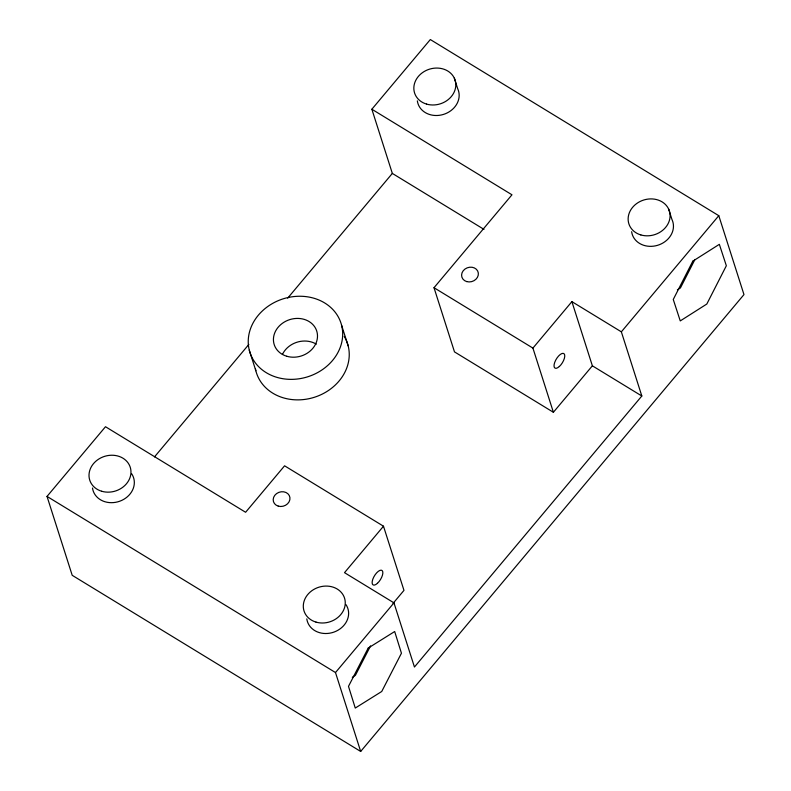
<?xml version="1.0" encoding="UTF-8"?>
<svg xmlns="http://www.w3.org/2000/svg" width="791" height="791" viewBox="0 0 791 791"><rect width="100%" height="100%" fill="white"/><g stroke="black" fill="none" stroke-linecap="round" stroke-linejoin="round"><path stroke-width="1.19" d="M694.943 259.488L680.428 287.934L677.363 289.882M370.564 645.871L355.357 675.395L352.302 677.304M483.993 229.38L392.336 173.417L371.859 109.237L430.324 39.55L718.792 215.686L743.975 294.588L360.676 751.45L72.208 575.314L47.025 496.412L105.49 426.725L245.606 512.271L284.582 465.81L383.487 526.203L403.974 590.373L393.058 603.385M154.512 456.882L248.849 344.441M287.697 298.138L392.336 173.417M553.393 412.279L532.916 348.099L571.893 301.638L592.37 365.818L553.393 412.279L454.489 351.886L434.012 287.716L511.975 194.794L371.859 109.237M383.487 526.203L344.51 572.664L393.958 602.861L414.444 667.031L641.827 396.004L621.35 331.834L571.893 301.638M360.676 751.45L335.493 672.548L393.958 602.861M621.35 331.834L718.792 215.686M592.37 365.818L641.827 396.004M434.012 287.716L532.916 348.099M47.025 496.412L335.493 672.548M668.613 208.982L671.964 219.502A21.258 18.163 -17.7 0 1 657.637 245.299A21.258 18.163 -17.7 0 1 631.633 231.714M454.321 78.141L457.673 88.661A21.258 18.163 -17.7 0 1 443.346 114.458A21.258 18.163 -17.7 0 1 417.341 100.872M341.633 325.398A47.826 40.865 -17.7 0 1 280.993 378.365A47.826 40.865 -17.7 0 1 263.769 309.667A47.826 40.865 -17.7 0 1 341.633 325.398L348.178 345.914M249.303 350.225L255.849 370.742M345.954 604.601A21.258 18.163 -17.7 0 1 334.128 632.029A21.258 18.163 -17.7 0 1 306.799 618.888M131.662 473.76A21.258 18.163 -17.7 0 1 119.837 501.187A21.258 18.163 -17.7 0 1 92.507 488.047M344.263 336.432A47.826 40.865 -17.7 0 1 316.538 396.538A47.826 40.865 -17.7 0 1 255.404 368.735M282.436 354.427A22.316 19.073 -17.7 0 1 316.331 344.164M692.797 261.188L673.26 299.482L680.26 320.909L706.808 304.041L726.346 265.746L719.345 244.33L692.797 261.188M368.201 648.086L348.495 686.351L355.258 708.054L381.727 691.492L401.442 653.228L394.679 631.525L368.201 648.086M278.264 506.131A8.503 7.267 -17.7 0 0 289.921 497.579A8.503 7.267 -17.7 0 0 276.553 493.614A8.503 7.267 -17.7 0 0 278.264 506.131M377.445 583.313A8.503 3.55 -58.6 0 0 382.162 570.578A8.503 3.55 -58.6 0 0 372.868 579.052A8.503 3.55 -58.6 0 0 377.445 583.313M466.67 281.576A8.503 7.267 -17.7 0 0 478.318 273.014A8.503 7.267 -17.7 0 0 464.96 269.059A8.503 7.267 -17.7 0 0 466.67 281.576M559.346 366.5A8.503 3.55 -58.6 0 0 564.072 353.755A8.503 3.55 -58.6 0 0 554.768 362.238A8.503 3.55 -58.6 0 0 559.346 366.5M101.703 491.26A21.258 18.163 -17.7 0 0 130.831 469.864A21.258 18.163 -17.7 0 0 97.431 459.966A21.258 18.163 -17.7 0 0 101.703 491.26M426.537 104.086A21.258 18.163 -17.7 0 0 455.665 82.689A21.258 18.163 -17.7 0 0 422.265 72.792A21.258 18.163 -17.7 0 0 426.537 104.086M640.829 234.927A21.258 18.163 -17.7 0 0 669.957 213.53A21.258 18.163 -17.7 0 0 636.557 203.633A21.258 18.163 -17.7 0 0 640.829 234.927M315.995 622.102A21.258 18.163 -17.7 0 0 345.123 600.705A21.258 18.163 -17.7 0 0 311.723 590.808A21.258 18.163 -17.7 0 0 315.995 622.102M286.767 356.257A22.316 19.073 -17.7 0 0 317.349 333.782A22.316 19.073 -17.7 0 0 282.278 323.39A22.316 19.073 -17.7 0 0 286.767 356.257"/></g></svg>
